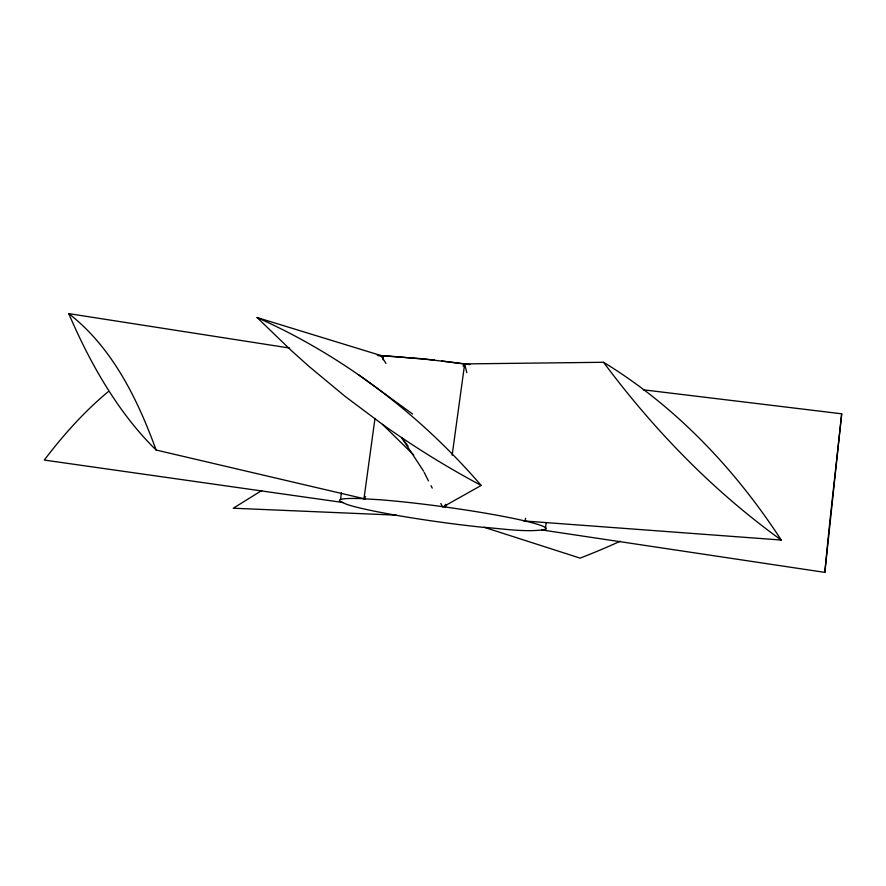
<?xml version="1.0" encoding="UTF-8"?>
<svg xmlns="http://www.w3.org/2000/svg" width="886" height="886" viewBox="0 0 886 886"><rect width="100%" height="100%" fill="white"/><g stroke="black" fill="none" stroke-linecap="round" stroke-linejoin="round"><path stroke-width="1.33" d="M643.302 389.796L841.7 413.806L824.833 572.378L541.756 529.939M841.7 413.806L830.525 515.331A967.124 19.459 -82.2 0 0 824.833 572.389M340.49 499.56L341.42 492.749M374.988 418.369L363.969 498.785L365.619 496.581M383.007 359.749L383.572 355.663M445.425 504.311L445.06 507.036L446.743 504.854M452.148 455.238L464.663 363.913L603.554 362.285C675.841 406.397 735.28 469.347 781.253 540.039L523.781 520.935M525.176 521.012L525.553 518.288M545.255 529.595A104.293 7.819 7.8 0 0 494.997 514.866A104.293 7.819 7.8 0 0 380.382 499.782L361.211 498.619A104.293 7.819 7.8 0 0 340.357 501.609L347.201 504.533A104.293 7.819 7.8 0 0 481.94 527.203C502.949 528.599 524.246 532.519 545.255 529.595L546.197 522.773M463.013 366.128L464.663 363.913L441.837 360.967M108.125 391.756C84.104 411.757 63.15 435.192 44.3 460.067L343.148 502.528M261.735 490.534L233.284 508.221L396.341 515.154M442.801 507.013L481.187 485.439C419.72 414.238 343.137 355.84 257.095 317.542L291.206 350.457L308.782 366.217L344.964 396.275L382.431 424.35L413.806 455.072M377.403 355.474L423.419 358.83L469.912 364.633M434.406 360.093L387.215 355.884A86.33 6.468 7.8 0 0 379.086 355.53M365.331 499.017L156.135 450.033A967.124 401.059 -80.3 0 1 116.675 402.587C97.571 374.745 82.033 344.621 68.754 313.622L289.656 348.054M257.095 317.542L380.814 355.496A424.87 386.517 -72.7 0 1 385.986 363.393M484.155 527.281L580.086 558.125A967.124 741.671 -76.9 0 0 620.278 541.213M358.265 374.534L412.566 414.006M68.754 313.622C112.467 347.534 137.574 399.187 156.135 450.033M603.554 362.285C633.379 402.399 666.383 440.198 702.598 474.674A967.124 766.036 -87.6 0 0 781.253 540.05M408.058 446.134L401.624 437.618L423.597 471.186M466.8 372.663A614.53 545.82 89.7 0 1 464.663 363.913M442.114 505.84A614.53 558.302 -73.1 0 1 440.774 503.503M432.257 488.108A614.53 558.302 -73.1 0 1 430.984 485.705M428.481 480.899A614.53 558.302 -73.1 0 1 424.195 472.415M481.187 485.45A967.124 935.86 -65.8 0 1 382.442 424.339"/></g></svg>
